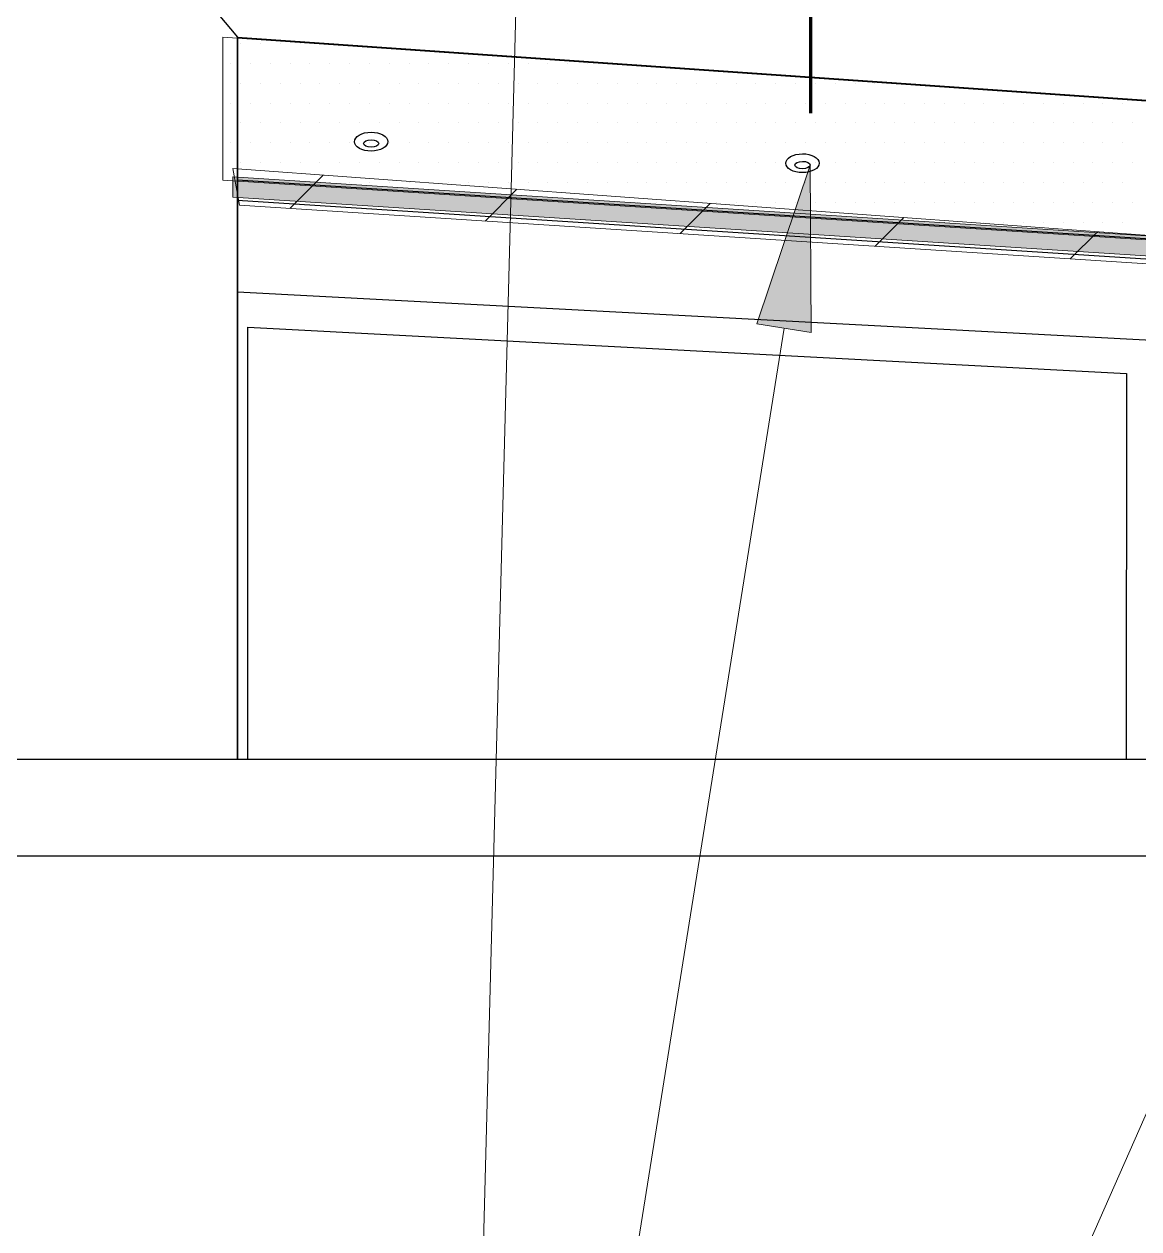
# Model space of a CAD drawing. Extents: x -1337 to 5791, y -3809 to 1769.
# Drawn here: x 4653.5 to 4729.4, y -2638.6 to -2556.6 of the extents above; entities that cross this region are included whole.
import ezdxf

# ---------------------------------------------------------------- set-up
doc = ezdxf.new("R2010")
doc.units = 0
doc.header["$MEASUREMENT"] = 0
for name, color, linetype, lineweight in [('.ATI-HATCH', 7, 'Continuous', 0), ('G-ANNO-TTLB', 7, 'Continuous', 0), ('Layer 12', 7, 'Continuous', 0), ('TYVEK', 7, 'Continuous', 0)]:
    doc.layers.add(name, color=color, linetype=linetype, lineweight=lineweight)

# ---------------------------------------------------------------- blocks, each defined once
blk = doc.blocks.new('Block_91')
at = {"layer": '.ATI-HATCH'}
blk.add_open_spline([(4754.522, -2563.548), (4754.522, -2563.548), (4667.069, -2557.479), (4667.069, -2557.479), (4667.069, -2557.479), (4667.069, -2567.225), (4667.069, -2567.225), (4667.069, -2567.225), (4735.573, -2571.641), (4735.573, -2571.641), (4735.573, -2571.641), (4739.837, -2569.82), (4739.837, -2569.82), (4739.837, -2569.82), (4754.522, -2563.548), (4754.522, -2563.548)], degree=3, knots=[0, 0, 0, 0, 1, 1, 1, 2, 2, 2, 3, 3, 3, 4, 4, 4, 5, 5, 5, 5], dxfattribs=at)
at = {"layer": '.ATI-HATCH', "color": 8, "lineweight": 0, "true_color": 0x808080}
for points in [[(4668.27, -2557.923), (4668.27, -2557.923), (4668.27, -2557.923), (4668.27, -2557.923)], [(4669.62, -2557.923), (4669.62, -2557.923), (4669.62, -2557.923), (4669.62, -2557.923)], [(4670.97, -2557.923), (4670.97, -2557.923), (4670.97, -2557.923), (4670.97, -2557.923)], [(4672.32, -2557.923), (4672.32, -2557.923), (4672.32, -2557.923), (4672.32, -2557.923)], [(4667.595, -2559.273), (4667.595, -2559.273), (4667.595, -2559.273), (4667.595, -2559.273)], [(4668.945, -2559.273), (4668.945, -2559.273), (4668.945, -2559.273), (4668.945, -2559.273)], [(4670.295, -2559.273), (4670.295, -2559.273), (4670.295, -2559.273), (4670.295, -2559.273)], [(4671.645, -2559.273), (4671.645, -2559.273), (4671.645, -2559.273), (4671.645, -2559.273)], [(4672.995, -2559.273), (4672.995, -2559.273), (4672.995, -2559.273), (4672.995, -2559.273)], [(4674.345, -2559.273), (4674.345, -2559.273), (4674.345, -2559.273), (4674.345, -2559.273)], [(4675.695, -2559.273), (4675.695, -2559.273), (4675.695, -2559.273), (4675.695, -2559.273)], [(4677.045, -2559.273), (4677.045, -2559.273), (4677.045, -2559.273), (4677.045, -2559.273)], [(4678.395, -2559.273), (4678.395, -2559.273), (4678.395, -2559.273), (4678.395, -2559.273)], [(4679.745, -2559.273), (4679.745, -2559.273), (4679.745, -2559.273), (4679.745, -2559.273)], [(4681.095, -2559.273), (4681.095, -2559.273), (4681.095, -2559.273), (4681.095, -2559.273)], [(4682.445, -2559.273), (4682.445, -2559.273), (4682.445, -2559.273), (4682.445, -2559.273)], [(4683.795, -2559.273), (4683.795, -2559.273), (4683.795, -2559.273), (4683.795, -2559.273)], [(4685.145, -2559.273), (4685.145, -2559.273), (4685.145, -2559.273), (4685.145, -2559.273)], [(4686.495, -2559.273), (4686.495, -2559.273), (4686.495, -2559.273), (4686.495, -2559.273)], [(4687.845, -2559.273), (4687.845, -2559.273), (4687.845, -2559.273), (4687.845, -2559.273)], [(4689.195, -2559.273), (4689.195, -2559.273), (4689.195, -2559.273), (4689.195, -2559.273)], [(4690.545, -2559.273), (4690.545, -2559.273), (4690.545, -2559.273), (4690.545, -2559.273)], [(4691.895, -2559.273), (4691.895, -2559.273), (4691.895, -2559.273), (4691.895, -2559.273)], [(4668.27, -2560.623), (4668.27, -2560.623), (4668.27, -2560.623), (4668.27, -2560.623)], [(4669.62, -2560.623), (4669.62, -2560.623), (4669.62, -2560.623), (4669.62, -2560.623)], [(4670.97, -2560.623), (4670.97, -2560.623), (4670.97, -2560.623), (4670.97, -2560.623)], [(4672.32, -2560.623), (4672.32, -2560.623), (4672.32, -2560.623), (4672.32, -2560.623)], [(4673.67, -2560.623), (4673.67, -2560.623), (4673.67, -2560.623), (4673.67, -2560.623)], [(4675.02, -2560.623), (4675.02, -2560.623), (4675.02, -2560.623), (4675.02, -2560.623)], [(4676.37, -2560.623), (4676.37, -2560.623), (4676.37, -2560.623), (4676.37, -2560.623)], [(4677.72, -2560.623), (4677.72, -2560.623), (4677.72, -2560.623), (4677.72, -2560.623)], [(4679.07, -2560.623), (4679.07, -2560.623), (4679.07, -2560.623), (4679.07, -2560.623)], [(4680.42, -2560.623), (4680.42, -2560.623), (4680.42, -2560.623), (4680.42, -2560.623)], [(4681.77, -2560.623), (4681.77, -2560.623), (4681.77, -2560.623), (4681.77, -2560.623)], [(4683.12, -2560.623), (4683.12, -2560.623), (4683.12, -2560.623), (4683.12, -2560.623)], [(4684.47, -2560.623), (4684.47, -2560.623), (4684.47, -2560.623), (4684.47, -2560.623)], [(4685.82, -2560.623), (4685.82, -2560.623), (4685.82, -2560.623), (4685.82, -2560.623)], [(4687.17, -2560.623), (4687.17, -2560.623), (4687.17, -2560.623), (4687.17, -2560.623)], [(4688.52, -2560.623), (4688.52, -2560.623), (4688.52, -2560.623), (4688.52, -2560.623)], [(4689.87, -2560.623), (4689.87, -2560.623), (4689.87, -2560.623), (4689.87, -2560.623)], [(4691.22, -2560.623), (4691.22, -2560.623), (4691.22, -2560.623), (4691.22, -2560.623)], [(4692.57, -2560.623), (4692.57, -2560.623), (4692.57, -2560.623), (4692.57, -2560.623)], [(4693.92, -2560.623), (4693.92, -2560.623), (4693.92, -2560.623), (4693.92, -2560.623)], [(4695.27, -2560.623), (4695.27, -2560.623), (4695.27, -2560.623), (4695.27, -2560.623)], [(4696.62, -2560.623), (4696.62, -2560.623), (4696.62, -2560.623), (4696.62, -2560.623)], [(4697.97, -2560.623), (4697.97, -2560.623), (4697.97, -2560.623), (4697.97, -2560.623)], [(4699.32, -2560.623), (4699.32, -2560.623), (4699.32, -2560.623), (4699.32, -2560.623)], [(4700.67, -2560.623), (4700.67, -2560.623), (4700.67, -2560.623), (4700.67, -2560.623)], [(4702.02, -2560.623), (4702.02, -2560.623), (4702.02, -2560.623), (4702.02, -2560.623)], [(4703.37, -2560.623), (4703.37, -2560.623), (4703.37, -2560.623), (4703.37, -2560.623)], [(4704.72, -2560.623), (4704.72, -2560.623), (4704.72, -2560.623), (4704.72, -2560.623)], [(4706.07, -2560.623), (4706.07, -2560.623), (4706.07, -2560.623), (4706.07, -2560.623)], [(4707.42, -2560.623), (4707.42, -2560.623), (4707.42, -2560.623), (4707.42, -2560.623)], [(4708.77, -2560.623), (4708.77, -2560.623), (4708.77, -2560.623), (4708.77, -2560.623)], [(4710.12, -2560.623), (4710.12, -2560.623), (4710.12, -2560.623), (4710.12, -2560.623)], [(4711.47, -2560.623), (4711.47, -2560.623), (4711.47, -2560.623), (4711.47, -2560.623)], [(4667.595, -2561.973), (4667.595, -2561.973), (4667.595, -2561.973), (4667.595, -2561.973)], [(4668.945, -2561.973), (4668.945, -2561.973), (4668.945, -2561.973), (4668.945, -2561.973)], [(4670.295, -2561.973), (4670.295, -2561.973), (4670.295, -2561.973), (4670.295, -2561.973)], [(4671.645, -2561.973), (4671.645, -2561.973), (4671.645, -2561.973), (4671.645, -2561.973)], [(4672.995, -2561.973), (4672.995, -2561.973), (4672.995, -2561.973), (4672.995, -2561.973)], [(4674.345, -2561.973), (4674.345, -2561.973), (4674.345, -2561.973), (4674.345, -2561.973)], [(4675.695, -2561.973), (4675.695, -2561.973), (4675.695, -2561.973), (4675.695, -2561.973)], [(4677.045, -2561.973), (4677.045, -2561.973), (4677.045, -2561.973), (4677.045, -2561.973)], [(4678.395, -2561.973), (4678.395, -2561.973), (4678.395, -2561.973), (4678.395, -2561.973)], [(4679.745, -2561.973), (4679.745, -2561.973), (4679.745, -2561.973), (4679.745, -2561.973)], [(4681.095, -2561.973), (4681.095, -2561.973), (4681.095, -2561.973), (4681.095, -2561.973)], [(4682.445, -2561.973), (4682.445, -2561.973), (4682.445, -2561.973), (4682.445, -2561.973)], [(4683.795, -2561.973), (4683.795, -2561.973), (4683.795, -2561.973), (4683.795, -2561.973)], [(4685.145, -2561.973), (4685.145, -2561.973), (4685.145, -2561.973), (4685.145, -2561.973)], [(4686.495, -2561.973), (4686.495, -2561.973), (4686.495, -2561.973), (4686.495, -2561.973)], [(4687.845, -2561.973), (4687.845, -2561.973), (4687.845, -2561.973), (4687.845, -2561.973)], [(4689.195, -2561.973), (4689.195, -2561.973), (4689.195, -2561.973), (4689.195, -2561.973)], [(4690.545, -2561.973), (4690.545, -2561.973), (4690.545, -2561.973), (4690.545, -2561.973)], [(4691.895, -2561.973), (4691.895, -2561.973), (4691.895, -2561.973), (4691.895, -2561.973)], [(4693.245, -2561.973), (4693.245, -2561.973), (4693.245, -2561.973), (4693.245, -2561.973)], [(4694.595, -2561.973), (4694.595, -2561.973), (4694.595, -2561.973), (4694.595, -2561.973)], [(4695.945, -2561.973), (4695.945, -2561.973), (4695.945, -2561.973), (4695.945, -2561.973)], [(4697.295, -2561.973), (4697.295, -2561.973), (4697.295, -2561.973), (4697.295, -2561.973)], [(4698.645, -2561.973), (4698.645, -2561.973), (4698.645, -2561.973), (4698.645, -2561.973)], [(4699.995, -2561.973), (4699.995, -2561.973), (4699.995, -2561.973), (4699.995, -2561.973)], [(4701.345, -2561.973), (4701.345, -2561.973), (4701.345, -2561.973), (4701.345, -2561.973)], [(4702.695, -2561.973), (4702.695, -2561.973), (4702.695, -2561.973), (4702.695, -2561.973)], [(4704.045, -2561.973), (4704.045, -2561.973), (4704.045, -2561.973), (4704.045, -2561.973)], [(4705.395, -2561.973), (4705.395, -2561.973), (4705.395, -2561.973), (4705.395, -2561.973)], [(4706.745, -2561.973), (4706.745, -2561.973), (4706.745, -2561.973), (4706.745, -2561.973)], [(4708.095, -2561.973), (4708.095, -2561.973), (4708.095, -2561.973), (4708.095, -2561.973)], [(4709.445, -2561.973), (4709.445, -2561.973), (4709.445, -2561.973), (4709.445, -2561.973)], [(4710.795, -2561.973), (4710.795, -2561.973), (4710.795, -2561.973), (4710.795, -2561.973)], [(4712.145, -2561.973), (4712.145, -2561.973), (4712.145, -2561.973), (4712.145, -2561.973)], [(4713.495, -2561.973), (4713.495, -2561.973), (4713.495, -2561.973), (4713.495, -2561.973)], [(4714.845, -2561.973), (4714.845, -2561.973), (4714.845, -2561.973), (4714.845, -2561.973)], [(4716.195, -2561.973), (4716.195, -2561.973), (4716.195, -2561.973), (4716.195, -2561.973)], [(4717.545, -2561.973), (4717.545, -2561.973), (4717.545, -2561.973), (4717.545, -2561.973)], [(4718.895, -2561.973), (4718.895, -2561.973), (4718.895, -2561.973), (4718.895, -2561.973)], [(4720.245, -2561.973), (4720.245, -2561.973), (4720.245, -2561.973), (4720.245, -2561.973)], [(4721.595, -2561.973), (4721.595, -2561.973), (4721.595, -2561.973), (4721.595, -2561.973)], [(4722.945, -2561.973), (4722.945, -2561.973), (4722.945, -2561.973), (4722.945, -2561.973)], [(4724.295, -2561.973), (4724.295, -2561.973), (4724.295, -2561.973), (4724.295, -2561.973)], [(4725.645, -2561.973), (4725.645, -2561.973), (4725.645, -2561.973), (4725.645, -2561.973)], [(4726.995, -2561.973), (4726.995, -2561.973), (4726.995, -2561.973), (4726.995, -2561.973)], [(4728.345, -2561.973), (4728.345, -2561.973), (4728.345, -2561.973), (4728.345, -2561.973)], [(4668.27, -2563.323), (4668.27, -2563.323), (4668.27, -2563.323), (4668.27, -2563.323)], [(4669.62, -2563.323), (4669.62, -2563.323), (4669.62, -2563.323), (4669.62, -2563.323)], [(4670.97, -2563.323), (4670.97, -2563.323), (4670.97, -2563.323), (4670.97, -2563.323)], [(4672.32, -2563.323), (4672.32, -2563.323), (4672.32, -2563.323), (4672.32, -2563.323)], [(4673.67, -2563.323), (4673.67, -2563.323), (4673.67, -2563.323), (4673.67, -2563.323)], [(4675.02, -2563.323), (4675.02, -2563.323), (4675.02, -2563.323), (4675.02, -2563.323)], [(4676.37, -2563.323), (4676.37, -2563.323), (4676.37, -2563.323), (4676.37, -2563.323)], [(4677.72, -2563.323), (4677.72, -2563.323), (4677.72, -2563.323), (4677.72, -2563.323)], [(4679.07, -2563.323), (4679.07, -2563.323), (4679.07, -2563.323), (4679.07, -2563.323)], [(4680.42, -2563.323), (4680.42, -2563.323), (4680.42, -2563.323), (4680.42, -2563.323)], [(4681.77, -2563.323), (4681.77, -2563.323), (4681.77, -2563.323), (4681.77, -2563.323)], [(4683.12, -2563.323), (4683.12, -2563.323), (4683.12, -2563.323), (4683.12, -2563.323)], [(4684.47, -2563.323), (4684.47, -2563.323), (4684.47, -2563.323), (4684.47, -2563.323)], [(4685.82, -2563.323), (4685.82, -2563.323), (4685.82, -2563.323), (4685.82, -2563.323)], [(4687.17, -2563.323), (4687.17, -2563.323), (4687.17, -2563.323), (4687.17, -2563.323)], [(4688.52, -2563.323), (4688.52, -2563.323), (4688.52, -2563.323), (4688.52, -2563.323)], [(4689.87, -2563.323), (4689.87, -2563.323), (4689.87, -2563.323), (4689.87, -2563.323)], [(4691.22, -2563.323), (4691.22, -2563.323), (4691.22, -2563.323), (4691.22, -2563.323)], [(4692.57, -2563.323), (4692.57, -2563.323), (4692.57, -2563.323), (4692.57, -2563.323)], [(4693.92, -2563.323), (4693.92, -2563.323), (4693.92, -2563.323), (4693.92, -2563.323)], [(4695.27, -2563.323), (4695.27, -2563.323), (4695.27, -2563.323), (4695.27, -2563.323)], [(4696.62, -2563.323), (4696.62, -2563.323), (4696.62, -2563.323), (4696.62, -2563.323)], [(4697.97, -2563.323), (4697.97, -2563.323), (4697.97, -2563.323), (4697.97, -2563.323)], [(4699.32, -2563.323), (4699.32, -2563.323), (4699.32, -2563.323), (4699.32, -2563.323)], [(4700.67, -2563.323), (4700.67, -2563.323), (4700.67, -2563.323), (4700.67, -2563.323)], [(4702.02, -2563.323), (4702.02, -2563.323), (4702.02, -2563.323), (4702.02, -2563.323)], [(4703.37, -2563.323), (4703.37, -2563.323), (4703.37, -2563.323), (4703.37, -2563.323)], [(4704.72, -2563.323), (4704.72, -2563.323), (4704.72, -2563.323), (4704.72, -2563.323)], [(4706.07, -2563.323), (4706.07, -2563.323), (4706.07, -2563.323), (4706.07, -2563.323)], [(4707.42, -2563.323), (4707.42, -2563.323), (4707.42, -2563.323), (4707.42, -2563.323)], [(4708.77, -2563.323), (4708.77, -2563.323), (4708.77, -2563.323), (4708.77, -2563.323)], [(4710.12, -2563.323), (4710.12, -2563.323), (4710.12, -2563.323), (4710.12, -2563.323)], [(4711.47, -2563.323), (4711.47, -2563.323), (4711.47, -2563.323), (4711.47, -2563.323)], [(4712.82, -2563.323), (4712.82, -2563.323), (4712.82, -2563.323), (4712.82, -2563.323)], [(4714.17, -2563.323), (4714.17, -2563.323), (4714.17, -2563.323), (4714.17, -2563.323)], [(4715.52, -2563.323), (4715.52, -2563.323), (4715.52, -2563.323), (4715.52, -2563.323)], [(4716.87, -2563.323), (4716.87, -2563.323), (4716.87, -2563.323), (4716.87, -2563.323)], [(4718.22, -2563.323), (4718.22, -2563.323), (4718.22, -2563.323), (4718.22, -2563.323)], [(4719.57, -2563.323), (4719.57, -2563.323), (4719.57, -2563.323), (4719.57, -2563.323)], [(4720.92, -2563.323), (4720.92, -2563.323), (4720.92, -2563.323), (4720.92, -2563.323)], [(4722.27, -2563.323), (4722.27, -2563.323), (4722.27, -2563.323), (4722.27, -2563.323)], [(4723.62, -2563.323), (4723.62, -2563.323), (4723.62, -2563.323), (4723.62, -2563.323)], [(4724.97, -2563.323), (4724.97, -2563.323), (4724.97, -2563.323), (4724.97, -2563.323)], [(4726.32, -2563.323), (4726.32, -2563.323), (4726.32, -2563.323), (4726.32, -2563.323)], [(4727.67, -2563.323), (4727.67, -2563.323), (4727.67, -2563.323), (4727.67, -2563.323)], [(4729.02, -2563.323), (4729.02, -2563.323), (4729.02, -2563.323), (4729.02, -2563.323)], [(4667.595, -2564.673), (4667.595, -2564.673), (4667.595, -2564.673), (4667.595, -2564.673)], [(4668.945, -2564.673), (4668.945, -2564.673), (4668.945, -2564.673), (4668.945, -2564.673)], [(4670.295, -2564.673), (4670.295, -2564.673), (4670.295, -2564.673), (4670.295, -2564.673)], [(4671.645, -2564.673), (4671.645, -2564.673), (4671.645, -2564.673), (4671.645, -2564.673)], [(4672.995, -2564.673), (4672.995, -2564.673), (4672.995, -2564.673), (4672.995, -2564.673)], [(4674.345, -2564.673), (4674.345, -2564.673), (4674.345, -2564.673), (4674.345, -2564.673)], [(4675.695, -2564.673), (4675.695, -2564.673), (4675.695, -2564.673), (4675.695, -2564.673)], [(4677.045, -2564.673), (4677.045, -2564.673), (4677.045, -2564.673), (4677.045, -2564.673)], [(4678.395, -2564.673), (4678.395, -2564.673), (4678.395, -2564.673), (4678.395, -2564.673)], [(4679.745, -2564.673), (4679.745, -2564.673), (4679.745, -2564.673), (4679.745, -2564.673)], [(4681.095, -2564.673), (4681.095, -2564.673), (4681.095, -2564.673), (4681.095, -2564.673)], [(4682.445, -2564.673), (4682.445, -2564.673), (4682.445, -2564.673), (4682.445, -2564.673)], [(4683.795, -2564.673), (4683.795, -2564.673), (4683.795, -2564.673), (4683.795, -2564.673)], [(4685.145, -2564.673), (4685.145, -2564.673), (4685.145, -2564.673), (4685.145, -2564.673)], [(4686.495, -2564.673), (4686.495, -2564.673), (4686.495, -2564.673), (4686.495, -2564.673)], [(4687.845, -2564.673), (4687.845, -2564.673), (4687.845, -2564.673), (4687.845, -2564.673)], [(4689.195, -2564.673), (4689.195, -2564.673), (4689.195, -2564.673), (4689.195, -2564.673)], [(4690.545, -2564.673), (4690.545, -2564.673), (4690.545, -2564.673), (4690.545, -2564.673)], [(4691.895, -2564.673), (4691.895, -2564.673), (4691.895, -2564.673), (4691.895, -2564.673)], [(4693.245, -2564.673), (4693.245, -2564.673), (4693.245, -2564.673), (4693.245, -2564.673)], [(4694.595, -2564.673), (4694.595, -2564.673), (4694.595, -2564.673), (4694.595, -2564.673)], [(4695.945, -2564.673), (4695.945, -2564.673), (4695.945, -2564.673), (4695.945, -2564.673)], [(4697.295, -2564.673), (4697.295, -2564.673), (4697.295, -2564.673), (4697.295, -2564.673)], [(4698.645, -2564.673), (4698.645, -2564.673), (4698.645, -2564.673), (4698.645, -2564.673)], [(4699.995, -2564.673), (4699.995, -2564.673), (4699.995, -2564.673), (4699.995, -2564.673)], [(4701.345, -2564.673), (4701.345, -2564.673), (4701.345, -2564.673), (4701.345, -2564.673)], [(4702.695, -2564.673), (4702.695, -2564.673), (4702.695, -2564.673), (4702.695, -2564.673)], [(4704.045, -2564.673), (4704.045, -2564.673), (4704.045, -2564.673), (4704.045, -2564.673)], [(4705.395, -2564.673), (4705.395, -2564.673), (4705.395, -2564.673), (4705.395, -2564.673)], [(4706.745, -2564.673), (4706.745, -2564.673), (4706.745, -2564.673), (4706.745, -2564.673)], [(4708.095, -2564.673), (4708.095, -2564.673), (4708.095, -2564.673), (4708.095, -2564.673)], [(4709.445, -2564.673), (4709.445, -2564.673), (4709.445, -2564.673), (4709.445, -2564.673)], [(4710.795, -2564.673), (4710.795, -2564.673), (4710.795, -2564.673), (4710.795, -2564.673)], [(4712.145, -2564.673), (4712.145, -2564.673), (4712.145, -2564.673), (4712.145, -2564.673)], [(4713.495, -2564.673), (4713.495, -2564.673), (4713.495, -2564.673), (4713.495, -2564.673)], [(4714.845, -2564.673), (4714.845, -2564.673), (4714.845, -2564.673), (4714.845, -2564.673)], [(4716.195, -2564.673), (4716.195, -2564.673), (4716.195, -2564.673), (4716.195, -2564.673)], [(4717.545, -2564.673), (4717.545, -2564.673), (4717.545, -2564.673), (4717.545, -2564.673)], [(4718.895, -2564.673), (4718.895, -2564.673), (4718.895, -2564.673), (4718.895, -2564.673)], [(4720.245, -2564.673), (4720.245, -2564.673), (4720.245, -2564.673), (4720.245, -2564.673)], [(4721.595, -2564.673), (4721.595, -2564.673), (4721.595, -2564.673), (4721.595, -2564.673)], [(4722.945, -2564.673), (4722.945, -2564.673), (4722.945, -2564.673), (4722.945, -2564.673)], [(4724.295, -2564.673), (4724.295, -2564.673), (4724.295, -2564.673), (4724.295, -2564.673)], [(4725.645, -2564.673), (4725.645, -2564.673), (4725.645, -2564.673), (4725.645, -2564.673)], [(4726.995, -2564.673), (4726.995, -2564.673), (4726.995, -2564.673), (4726.995, -2564.673)], [(4728.345, -2564.673), (4728.345, -2564.673), (4728.345, -2564.673), (4728.345, -2564.673)], [(4668.27, -2566.023), (4668.27, -2566.023), (4668.27, -2566.023), (4668.27, -2566.023)], [(4669.62, -2566.023), (4669.62, -2566.023), (4669.62, -2566.023), (4669.62, -2566.023)], [(4670.97, -2566.023), (4670.97, -2566.023), (4670.97, -2566.023), (4670.97, -2566.023)], [(4672.32, -2566.023), (4672.32, -2566.023), (4672.32, -2566.023), (4672.32, -2566.023)], [(4673.67, -2566.023), (4673.67, -2566.023), (4673.67, -2566.023), (4673.67, -2566.023)], [(4675.02, -2566.023), (4675.02, -2566.023), (4675.02, -2566.023), (4675.02, -2566.023)], [(4676.37, -2566.023), (4676.37, -2566.023), (4676.37, -2566.023), (4676.37, -2566.023)], [(4677.72, -2566.023), (4677.72, -2566.023), (4677.72, -2566.023), (4677.72, -2566.023)], [(4679.07, -2566.023), (4679.07, -2566.023), (4679.07, -2566.023), (4679.07, -2566.023)], [(4680.42, -2566.023), (4680.42, -2566.023), (4680.42, -2566.023), (4680.42, -2566.023)], [(4681.77, -2566.023), (4681.77, -2566.023), (4681.77, -2566.023), (4681.77, -2566.023)], [(4683.12, -2566.023), (4683.12, -2566.023), (4683.12, -2566.023), (4683.12, -2566.023)], [(4684.47, -2566.023), (4684.47, -2566.023), (4684.47, -2566.023), (4684.47, -2566.023)], [(4685.82, -2566.023), (4685.82, -2566.023), (4685.82, -2566.023), (4685.82, -2566.023)], [(4687.17, -2566.023), (4687.17, -2566.023), (4687.17, -2566.023), (4687.17, -2566.023)], [(4688.52, -2566.023), (4688.52, -2566.023), (4688.52, -2566.023), (4688.52, -2566.023)], [(4689.87, -2566.023), (4689.87, -2566.023), (4689.87, -2566.023), (4689.87, -2566.023)], [(4691.22, -2566.023), (4691.22, -2566.023), (4691.22, -2566.023), (4691.22, -2566.023)], [(4692.57, -2566.023), (4692.57, -2566.023), (4692.57, -2566.023), (4692.57, -2566.023)], [(4693.92, -2566.023), (4693.92, -2566.023), (4693.92, -2566.023), (4693.92, -2566.023)], [(4695.27, -2566.023), (4695.27, -2566.023), (4695.27, -2566.023), (4695.27, -2566.023)], [(4696.62, -2566.023), (4696.62, -2566.023), (4696.62, -2566.023), (4696.62, -2566.023)], [(4697.97, -2566.023), (4697.97, -2566.023), (4697.97, -2566.023), (4697.97, -2566.023)], [(4699.32, -2566.023), (4699.32, -2566.023), (4699.32, -2566.023), (4699.32, -2566.023)], [(4700.67, -2566.023), (4700.67, -2566.023), (4700.67, -2566.023), (4700.67, -2566.023)], [(4702.02, -2566.023), (4702.02, -2566.023), (4702.02, -2566.023), (4702.02, -2566.023)], [(4703.37, -2566.023), (4703.37, -2566.023), (4703.37, -2566.023), (4703.37, -2566.023)], [(4704.72, -2566.023), (4704.72, -2566.023), (4704.72, -2566.023), (4704.72, -2566.023)], [(4706.07, -2566.023), (4706.07, -2566.023), (4706.07, -2566.023), (4706.07, -2566.023)], [(4707.42, -2566.023), (4707.42, -2566.023), (4707.42, -2566.023), (4707.42, -2566.023)], [(4708.77, -2566.023), (4708.77, -2566.023), (4708.77, -2566.023), (4708.77, -2566.023)], [(4710.12, -2566.023), (4710.12, -2566.023), (4710.12, -2566.023), (4710.12, -2566.023)], [(4711.47, -2566.023), (4711.47, -2566.023), (4711.47, -2566.023), (4711.47, -2566.023)], [(4712.82, -2566.023), (4712.82, -2566.023), (4712.82, -2566.023), (4712.82, -2566.023)], [(4714.17, -2566.023), (4714.17, -2566.023), (4714.17, -2566.023), (4714.17, -2566.023)], [(4715.52, -2566.023), (4715.52, -2566.023), (4715.52, -2566.023), (4715.52, -2566.023)], [(4716.87, -2566.023), (4716.87, -2566.023), (4716.87, -2566.023), (4716.87, -2566.023)], [(4718.22, -2566.023), (4718.22, -2566.023), (4718.22, -2566.023), (4718.22, -2566.023)], [(4719.57, -2566.023), (4719.57, -2566.023), (4719.57, -2566.023), (4719.57, -2566.023)], [(4720.92, -2566.023), (4720.92, -2566.023), (4720.92, -2566.023), (4720.92, -2566.023)], [(4722.27, -2566.023), (4722.27, -2566.023), (4722.27, -2566.023), (4722.27, -2566.023)], [(4723.62, -2566.023), (4723.62, -2566.023), (4723.62, -2566.023), (4723.62, -2566.023)], [(4724.97, -2566.023), (4724.97, -2566.023), (4724.97, -2566.023), (4724.97, -2566.023)], [(4726.32, -2566.023), (4726.32, -2566.023), (4726.32, -2566.023), (4726.32, -2566.023)], [(4727.67, -2566.023), (4727.67, -2566.023), (4727.67, -2566.023), (4727.67, -2566.023)], [(4729.02, -2566.023), (4729.02, -2566.023), (4729.02, -2566.023), (4729.02, -2566.023)], [(4670.295, -2567.373), (4670.295, -2567.373), (4670.295, -2567.373), (4670.295, -2567.373)], [(4671.645, -2567.373), (4671.645, -2567.373), (4671.645, -2567.373), (4671.645, -2567.373)], [(4672.995, -2567.373), (4672.995, -2567.373), (4672.995, -2567.373), (4672.995, -2567.373)], [(4674.345, -2567.373), (4674.345, -2567.373), (4674.345, -2567.373), (4674.345, -2567.373)], [(4675.695, -2567.373), (4675.695, -2567.373), (4675.695, -2567.373), (4675.695, -2567.373)], [(4677.045, -2567.373), (4677.045, -2567.373), (4677.045, -2567.373), (4677.045, -2567.373)], [(4678.395, -2567.373), (4678.395, -2567.373), (4678.395, -2567.373), (4678.395, -2567.373)], [(4679.745, -2567.373), (4679.745, -2567.373), (4679.745, -2567.373), (4679.745, -2567.373)], [(4681.095, -2567.373), (4681.095, -2567.373), (4681.095, -2567.373), (4681.095, -2567.373)], [(4682.445, -2567.373), (4682.445, -2567.373), (4682.445, -2567.373), (4682.445, -2567.373)], [(4683.795, -2567.373), (4683.795, -2567.373), (4683.795, -2567.373), (4683.795, -2567.373)], [(4685.145, -2567.373), (4685.145, -2567.373), (4685.145, -2567.373), (4685.145, -2567.373)], [(4686.495, -2567.373), (4686.495, -2567.373), (4686.495, -2567.373), (4686.495, -2567.373)], [(4687.845, -2567.373), (4687.845, -2567.373), (4687.845, -2567.373), (4687.845, -2567.373)], [(4689.195, -2567.373), (4689.195, -2567.373), (4689.195, -2567.373), (4689.195, -2567.373)], [(4690.545, -2567.373), (4690.545, -2567.373), (4690.545, -2567.373), (4690.545, -2567.373)], [(4691.895, -2567.373), (4691.895, -2567.373), (4691.895, -2567.373), (4691.895, -2567.373)], [(4693.245, -2567.373), (4693.245, -2567.373), (4693.245, -2567.373), (4693.245, -2567.373)], [(4694.595, -2567.373), (4694.595, -2567.373), (4694.595, -2567.373), (4694.595, -2567.373)], [(4695.945, -2567.373), (4695.945, -2567.373), (4695.945, -2567.373), (4695.945, -2567.373)], [(4697.295, -2567.373), (4697.295, -2567.373), (4697.295, -2567.373), (4697.295, -2567.373)], [(4698.645, -2567.373), (4698.645, -2567.373), (4698.645, -2567.373), (4698.645, -2567.373)], [(4699.995, -2567.373), (4699.995, -2567.373), (4699.995, -2567.373), (4699.995, -2567.373)], [(4701.345, -2567.373), (4701.345, -2567.373), (4701.345, -2567.373), (4701.345, -2567.373)], [(4702.695, -2567.373), (4702.695, -2567.373), (4702.695, -2567.373), (4702.695, -2567.373)], [(4704.045, -2567.373), (4704.045, -2567.373), (4704.045, -2567.373), (4704.045, -2567.373)], [(4705.395, -2567.373), (4705.395, -2567.373), (4705.395, -2567.373), (4705.395, -2567.373)], [(4706.745, -2567.373), (4706.745, -2567.373), (4706.745, -2567.373), (4706.745, -2567.373)], [(4708.095, -2567.373), (4708.095, -2567.373), (4708.095, -2567.373), (4708.095, -2567.373)], [(4709.445, -2567.373), (4709.445, -2567.373), (4709.445, -2567.373), (4709.445, -2567.373)], [(4710.795, -2567.373), (4710.795, -2567.373), (4710.795, -2567.373), (4710.795, -2567.373)], [(4712.145, -2567.373), (4712.145, -2567.373), (4712.145, -2567.373), (4712.145, -2567.373)], [(4713.495, -2567.373), (4713.495, -2567.373), (4713.495, -2567.373), (4713.495, -2567.373)], [(4714.845, -2567.373), (4714.845, -2567.373), (4714.845, -2567.373), (4714.845, -2567.373)], [(4716.195, -2567.373), (4716.195, -2567.373), (4716.195, -2567.373), (4716.195, -2567.373)], [(4717.545, -2567.373), (4717.545, -2567.373), (4717.545, -2567.373), (4717.545, -2567.373)], [(4718.895, -2567.373), (4718.895, -2567.373), (4718.895, -2567.373), (4718.895, -2567.373)], [(4720.245, -2567.373), (4720.245, -2567.373), (4720.245, -2567.373), (4720.245, -2567.373)], [(4721.595, -2567.373), (4721.595, -2567.373), (4721.595, -2567.373), (4721.595, -2567.373)], [(4722.945, -2567.373), (4722.945, -2567.373), (4722.945, -2567.373), (4722.945, -2567.373)], [(4724.295, -2567.373), (4724.295, -2567.373), (4724.295, -2567.373), (4724.295, -2567.373)], [(4725.645, -2567.373), (4725.645, -2567.373), (4725.645, -2567.373), (4725.645, -2567.373)], [(4726.995, -2567.373), (4726.995, -2567.373), (4726.995, -2567.373), (4726.995, -2567.373)], [(4728.345, -2567.373), (4728.345, -2567.373), (4728.345, -2567.373), (4728.345, -2567.373)], [(4691.22, -2568.723), (4691.22, -2568.723), (4691.22, -2568.723), (4691.22, -2568.723)], [(4692.57, -2568.723), (4692.57, -2568.723), (4692.57, -2568.723), (4692.57, -2568.723)], [(4693.92, -2568.723), (4693.92, -2568.723), (4693.92, -2568.723), (4693.92, -2568.723)], [(4695.27, -2568.723), (4695.27, -2568.723), (4695.27, -2568.723), (4695.27, -2568.723)], [(4696.62, -2568.723), (4696.62, -2568.723), (4696.62, -2568.723), (4696.62, -2568.723)], [(4697.97, -2568.723), (4697.97, -2568.723), (4697.97, -2568.723), (4697.97, -2568.723)], [(4699.32, -2568.723), (4699.32, -2568.723), (4699.32, -2568.723), (4699.32, -2568.723)], [(4700.67, -2568.723), (4700.67, -2568.723), (4700.67, -2568.723), (4700.67, -2568.723)], [(4702.02, -2568.723), (4702.02, -2568.723), (4702.02, -2568.723), (4702.02, -2568.723)], [(4703.37, -2568.723), (4703.37, -2568.723), (4703.37, -2568.723), (4703.37, -2568.723)], [(4704.72, -2568.723), (4704.72, -2568.723), (4704.72, -2568.723), (4704.72, -2568.723)], [(4706.07, -2568.723), (4706.07, -2568.723), (4706.07, -2568.723), (4706.07, -2568.723)], [(4707.42, -2568.723), (4707.42, -2568.723), (4707.42, -2568.723), (4707.42, -2568.723)], [(4708.77, -2568.723), (4708.77, -2568.723), (4708.77, -2568.723), (4708.77, -2568.723)], [(4710.12, -2568.723), (4710.12, -2568.723), (4710.12, -2568.723), (4710.12, -2568.723)], [(4711.47, -2568.723), (4711.47, -2568.723), (4711.47, -2568.723), (4711.47, -2568.723)], [(4712.82, -2568.723), (4712.82, -2568.723), (4712.82, -2568.723), (4712.82, -2568.723)], [(4714.17, -2568.723), (4714.17, -2568.723), (4714.17, -2568.723), (4714.17, -2568.723)], [(4715.52, -2568.723), (4715.52, -2568.723), (4715.52, -2568.723), (4715.52, -2568.723)], [(4716.87, -2568.723), (4716.87, -2568.723), (4716.87, -2568.723), (4716.87, -2568.723)], [(4718.22, -2568.723), (4718.22, -2568.723), (4718.22, -2568.723), (4718.22, -2568.723)], [(4719.57, -2568.723), (4719.57, -2568.723), (4719.57, -2568.723), (4719.57, -2568.723)], [(4720.92, -2568.723), (4720.92, -2568.723), (4720.92, -2568.723), (4720.92, -2568.723)], [(4722.27, -2568.723), (4722.27, -2568.723), (4722.27, -2568.723), (4722.27, -2568.723)], [(4723.62, -2568.723), (4723.62, -2568.723), (4723.62, -2568.723), (4723.62, -2568.723)], [(4724.97, -2568.723), (4724.97, -2568.723), (4724.97, -2568.723), (4724.97, -2568.723)], [(4726.32, -2568.723), (4726.32, -2568.723), (4726.32, -2568.723), (4726.32, -2568.723)], [(4727.67, -2568.723), (4727.67, -2568.723), (4727.67, -2568.723), (4727.67, -2568.723)], [(4729.02, -2568.723), (4729.02, -2568.723), (4729.02, -2568.723), (4729.02, -2568.723)], [(4712.145, -2570.073), (4712.145, -2570.073), (4712.145, -2570.073), (4712.145, -2570.073)], [(4713.495, -2570.073), (4713.495, -2570.073), (4713.495, -2570.073), (4713.495, -2570.073)], [(4714.845, -2570.073), (4714.845, -2570.073), (4714.845, -2570.073), (4714.845, -2570.073)], [(4716.195, -2570.073), (4716.195, -2570.073), (4716.195, -2570.073), (4716.195, -2570.073)], [(4717.545, -2570.073), (4717.545, -2570.073), (4717.545, -2570.073), (4717.545, -2570.073)], [(4718.895, -2570.073), (4718.895, -2570.073), (4718.895, -2570.073), (4718.895, -2570.073)], [(4720.245, -2570.073), (4720.245, -2570.073), (4720.245, -2570.073), (4720.245, -2570.073)], [(4721.595, -2570.073), (4721.595, -2570.073), (4721.595, -2570.073), (4721.595, -2570.073)], [(4722.945, -2570.073), (4722.945, -2570.073), (4722.945, -2570.073), (4722.945, -2570.073)], [(4724.295, -2570.073), (4724.295, -2570.073), (4724.295, -2570.073), (4724.295, -2570.073)], [(4725.645, -2570.073), (4725.645, -2570.073), (4725.645, -2570.073), (4725.645, -2570.073)], [(4726.995, -2570.073), (4726.995, -2570.073), (4726.995, -2570.073), (4726.995, -2570.073)], [(4728.345, -2570.073), (4728.345, -2570.073), (4728.345, -2570.073), (4728.345, -2570.073)]]:
    blk.add_open_spline(points, degree=3, dxfattribs=at)
blk = doc.blocks.new('Block_330')
at = {"layer": 'TYVEK', "color": 18, "lineweight": 0, "true_color": 0x000000}
blk.add_line((4746.277, -2593.627), (4683.634, -2736.112), dxfattribs=at)
blk = doc.blocks.new('Block_331')
at = {"layer": 'TYVEK', "true_color": 0x000000, "transparency": 33554687}
h = blk.add_hatch(color=18, dxfattribs=at)
h.dxf.hatch_style = 2
h.paths.add_polyline_path([(4703.427, -2577.004), (4707.052, -2566.189), (4707.131, -2577.594)])
at = {"layer": 'TYVEK', "color": 18, "lineweight": 0, "true_color": 0x000000}
blk.add_line((4705.279, -2577.299), (4683.705, -2712.513), dxfattribs=at)
at = {"layer": 'TYVEK'}
blk.add_lwpolyline([(4703.427, -2577.004), (4707.052, -2566.189), (4707.131, -2577.594), (4707.131, -2577.594)], close=True, dxfattribs=at)
blk = doc.blocks.new('Block_495')
at = {"layer": 'TYVEK', "color": 18, "lineweight": 0, "true_color": 0x000000}
blk.add_line((4687.873, -2522.505), (4683.511, -2689.34), dxfattribs=at)

msp = doc.modelspace()

# ---------------------------------------------------------------- hatches: boundary and pattern name
at = {"layer": '.ATI-HATCH', "true_color": 0x808080, "transparency": 33554687}
h = msp.add_hatch(color=8, dxfattribs=at)
edge = h.paths.add_edge_path()
edge.add_spline(control_points=[(4755.323, -2583.675), (4755.323, -2583.675), (4755.523, -2563.74), (4755.523, -2563.74), (4755.523, -2563.74), (4752.72, -2565.045), (4752.72, -2565.045), (4752.72, -2565.045), (4752.645, -2581.143), (4752.645, -2581.143), (4752.645, -2581.143), (4736.247, -2584.917), (4736.247, -2584.917), (4736.247, -2584.917), (4736.247, -2588.06), (4736.247, -2588.06), (4736.247, -2588.06), (4755.323, -2583.675), (4755.323, -2583.675)], knot_values=[0, 0, 0, 0, 1, 1, 1, 2, 2, 2, 3, 3, 3, 4, 4, 4, 5, 5, 5, 6, 6, 6, 6], degree=3, periodic=0)
edge = h.paths.add_edge_path()
edge.add_spline(control_points=[(4736.247, -2571.405), (4736.247, -2571.405), (4733.447, -2572.6), (4733.447, -2572.6), (4733.447, -2572.6), (4733.447, -2588.705), (4733.447, -2588.705), (4733.447, -2588.705), (4736.247, -2588.06), (4736.247, -2588.06), (4736.247, -2588.06), (4736.247, -2571.405), (4736.247, -2571.405)], knot_values=[0, 0, 0, 0, 1, 1, 1, 2, 2, 2, 3, 3, 3, 4, 4, 4, 4], degree=3, periodic=0)
edge.add_line((4736.247, -2571.405), (4736.247, -2571.405))
edge = h.paths.add_edge_path()
edge.add_spline(control_points=[(4667.744, -2566.989), (4667.744, -2566.989), (4667.744, -2568.365), (4667.744, -2568.365), (4667.744, -2568.365), (4733.447, -2572.6), (4733.447, -2572.6), (4733.447, -2572.6), (4736.247, -2571.405), (4736.247, -2571.405), (4736.247, -2571.405), (4667.744, -2566.989), (4667.744, -2566.989)], knot_values=[0, 0, 0, 0, 1, 1, 1, 2, 2, 2, 3, 3, 3, 4, 4, 4, 4], degree=3, periodic=0)
edge.add_line((4667.744, -2566.989), (4667.744, -2566.989))
at = {"layer": 'G-ANNO-TTLB', "true_color": 0xff00ff, "transparency": 33554687}
h = msp.add_hatch(color=6, dxfattribs=at)
edge = h.paths.add_edge_path()
edge.add_spline(control_points=[(5472, -3692.604), (5472, -3692.604), (2542.482, -3692.604), (2542.482, -3692.604), (2542.482, -3692.604), (2542.482, -1235.604), (2542.482, -1235.604), (2542.482, -1235.604), (5472, -1235.604), (5472, -1235.604), (5472, -1235.604), (5472, -3692.604), (5472, -3692.604)], knot_values=[0, 0, 0, 0, 1, 1, 1, 2, 2, 2, 3, 3, 3, 4, 4, 4, 4], degree=3, periodic=0)
edge = h.paths.add_edge_path()
edge.add_spline(control_points=[(2551.482, -1244.604), (2551.482, -1244.604), (2551.482, -3683.604), (2551.482, -3683.604), (2551.482, -3683.604), (5463, -3683.604), (5463, -3683.604), (5463, -3683.604), (5463, -1244.604), (5463, -1244.604), (5463, -1244.604), (2551.482, -1244.604), (2551.482, -1244.604)], knot_values=[0, 0, 0, 0, 1, 1, 1, 2, 2, 2, 3, 3, 3, 4, 4, 4, 4], degree=3, periodic=0)
edge.add_line((2551.482, -1244.604), (2551.482, -1244.604))
at = {"layer": 'Layer 12', "true_color": 0x000000, "transparency": 33554687}
h = msp.add_hatch(dxfattribs=at)
h.set_pattern_fill('_U', color=18, scale=10, angle=44.99999, style=2, pattern_type=0)
h.set_pattern_definition([(45, (0, 0), (-7.071067, 7.071069), [])])
h.paths.add_polyline_path([(4737.306, -2571.505), (4733.898, -2573.167), (4668.188, -2568.916), (4667.738, -2566.422)])

# ---------------------------------------------------------------- linework, layer by layer
at = {"layer": '.ATI-HATCH'}
msp.add_open_spline([(4667.744, -2566.989), (4667.744, -2566.989), (4667.744, -2568.365), (4667.744, -2568.365), (4667.744, -2568.365), (4733.447, -2572.6), (4733.447, -2572.6), (4733.447, -2572.6), (4736.247, -2571.405), (4736.247, -2571.405), (4736.247, -2571.405), (4667.744, -2566.989), (4667.744, -2566.989)], degree=3, knots=[0, 0, 0, 0, 1, 1, 1, 2, 2, 2, 3, 3, 3, 4, 4, 4, 4], dxfattribs=at)
at = {"layer": 'G-ANNO-TTLB'}
for points in [[(5472, -3692.604), (5472, -3692.604), (2542.482, -3692.604), (2542.482, -3692.604), (2542.482, -3692.604), (2542.482, -1235.604), (2542.482, -1235.604), (2542.482, -1235.604), (5472, -1235.604), (5472, -1235.604), (5472, -1235.604), (5472, -3692.604), (5472, -3692.604)], [(2551.482, -1244.604), (2551.482, -1244.604), (2551.482, -3683.604), (2551.482, -3683.604), (2551.482, -3683.604), (5463, -3683.604), (5463, -3683.604), (5463, -3683.604), (5463, -1244.604), (5463, -1244.604), (5463, -1244.604), (2551.482, -1244.604), (2551.482, -1244.604)]]:
    msp.add_open_spline(points, degree=3, knots=[0, 0, 0, 0, 1, 1, 1, 2, 2, 2, 3, 3, 3, 4, 4, 4, 4], dxfattribs=at)
at = {"layer": 'Layer 12'}
msp.add_lwpolyline([(4737.306, -2571.505), (4733.898, -2573.167), (4668.188, -2568.916), (4667.738, -2566.422)], close=True, dxfattribs=at)
at = {"layer": 'TYVEK', "color": 18, "lineweight": 106, "true_color": 0x000000}
msp.add_line((4707.08, -2515.294), (4707.08, -2562.643), dxfattribs=at)
at = {"layer": 'TYVEK', "color": 3, "lineweight": 25, "true_color": 0x00ff00}
msp.add_line((4728.595, -2580.811), (4728.588, -2606.668), dxfattribs=at)
at = {"layer": 'TYVEK', "color": 1, "lineweight": 25, "true_color": 0xff0000}
for p, q in [((4691.93, -2606.668), (4601.454, -2606.668)), ((4811.246, -2606.668), (4691.93, -2606.668))]:
    msp.add_line(p, q, dxfattribs=at)
at = {"layer": 'TYVEK', "color": 18, "lineweight": 25, "true_color": 0x000000}
msp.add_lwpolyline([(4674.29, -2613.225), (4832.426, -2613.225), (4832.426, -2447.315), (4576.189, -2447.315), (4575.826, -2613.225), (4674.29, -2613.225)], dxfattribs=at)
at = {"layer": 'TYVEK', "color": 1, "lineweight": 25, "true_color": 0xff0000}
msp.add_lwpolyline([(4653.673, -2540.332), (4668.07, -2557.479), (4668.07, -2606.668)], dxfattribs=at)
at = {"layer": 'TYVEK', "color": 4, "lineweight": 25, "true_color": 0x00ffff}
msp.add_lwpolyline([(4668.07, -2606.668), (4668.07, -2557.479), (4755.523, -2563.548)], dxfattribs=at)
at = {"layer": 'TYVEK', "color": 2, "lineweight": 25, "true_color": 0xffff00}
for points in [[(4736.574, -2588.296), (4736.574, -2571.641), (4668.07, -2567.225)], [(4733.774, -2588.949), (4733.774, -2572.837), (4668.07, -2568.602)]]:
    msp.add_lwpolyline(points, dxfattribs=at)
at = {"layer": 'TYVEK', "color": 3, "lineweight": 25, "true_color": 0x00ff00}
for points in [[(4668.07, -2574.831), (4730.768, -2578.127), (4730.768, -2606.668)], [(4668.774, -2606.678), (4668.774, -2577.237), (4728.599, -2580.389), (4728.599, -2580.811)]]:
    msp.add_lwpolyline(points, dxfattribs=at)
at = {"layer": 'TYVEK', "color": 1, "lineweight": 25, "true_color": 0xff0000}
for centre, major_axis, ratio in [((4677.163, -2564.593), (1.14, 0.004), 0.562455), ((4677.164, -2564.718), (0.517, 0.002), 0.485533), ((4706.534, -2566.062), (1.14, 0.004), 0.562455), ((4706.535, -2566.187), (0.517, 0.002), 0.485533)]:
    msp.add_ellipse(centre, major_axis=major_axis, ratio=ratio, dxfattribs=at)

# ---------------------------------------------------------------- block references
at = {"layer": '.ATI-HATCH'}
msp.add_blockref('Block_91', (0, 0), dxfattribs=at)
at = {"layer": 'TYVEK'}
for name in ['Block_495', 'Block_331', 'Block_330']:
    msp.add_blockref(name, (0, 0), dxfattribs=at)

doc.saveas('drawing.dxf')
